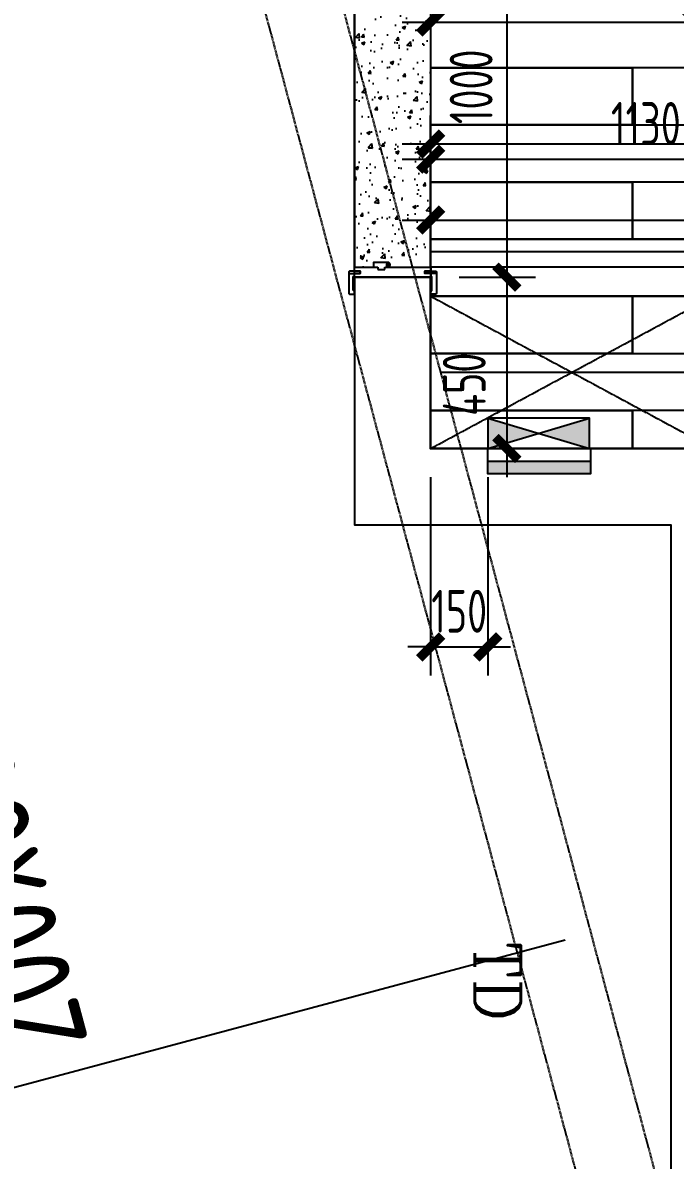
# Model space of a CAD drawing. Header units: millimetres. Extents: x 101598 to 258742, y -131098 to 15111.
# Drawn here: x 242144 to 243857, y -93199 to -90212 of the extents above; entities that cross this region are included whole.
import ezdxf
from ezdxf.enums import TextEntityAlignment as Align
from ezdxf.xclip import XClip

# ---------------------------------------------------------------- set-up
doc = ezdxf.new("R2010")
doc.units = ezdxf.units.MM
doc.header["$LTSCALE"] = 10
doc.header["$XCLIPFRAME"] = 2
doc.linetypes.add('DASH', pattern=[0.35, 0.25, -0.1])
doc.linetypes.add('HIDDEN2', pattern=[0.1875, 0.125, -0.0625])
doc.layers.get('DEFPOINTS').update_dxf_attribs({"color": 251})
for name, color, linetype in [('Z-C天-CEIL', 1, 'Continuous'), ('Z-C天-LITEDIM', 1, 'Continuous'), ('Z-E平-EQUIP-照明DIM', 1, 'Continuous'), ('Z-E平-EQUIP-通讯', 3, 'Continuous'), ('Z-E平-EQUIP弱电箱', 3, 'Continuous'), ('Z-E平-EQUIP强电箱', 3, 'Continuous'), ('Z-F平-FLOOR1', 8, 'Continuous'), ('Z-F平-FLOOR2-HATCH', 8, 'Continuous'), ('Z-P平-DOOR1', 2, 'Continuous'), ('Z-P平-DOOR2', 2, 'Continuous'), ('Z-P平-WALL1', 5, 'Continuous'), ('Z-P平-WALLDIM', 1, 'Continuous'), ('Z-梁图', 2, 'Continuous')]:
    doc.layers.add(name, color=color, linetype=linetype)
doc.layers.add('Z-P平-FURN1', color=3, linetype='HIDDEN2', lineweight=0)
doc.styles.add('$_TCH_LABEL', font='COMPLEX', dxfattribs={"bigfont": 'GBCBIG'})
doc.styles.add('_TCH_LABEL', font='COMPLEX', dxfattribs={"bigfont": 'GBCBIG'})
doc.styles.add('MD(DimT)', font='ARCHS.SHX', dxfattribs={"width": 0.8, "bigfont": 'hza.shx'})
doc.styles.add('TSSD2', font='tssdeng2.shx', dxfattribs={"width": 0.8, "bigfont": 'fstxt.shx'})
doc.dimstyles.new('MD-DIM_75', dxfattribs={"dimscale": 75, "dimtxt": 1.5, "dimasz": 0.8, "dimexe": 1, "dimexo": 1, "dimgap": 0.5, "dimtad": 1, "dimdec": 0, "dimzin": 0, "dimdsep": 46, "dimtxsty": 'MD(DimT)', "dimblk": 'ARCHTICK', "dimcen": 0.09, "dimdle": 1, "dimclrd": 1, "dimclre": 1, "dimclrt": 2, "dimadec": 0, "dimazin": 0, "dimtfac": 1, "dimtdec": 0, "dimtix": 1, "dimtmove": 2, "dimatfit": 3, "dimldrblk": 'ARCHTICK', "dimfxl": 8, "dimfxlon": 1, "dimtolj": 1, "dimtzin": 0, "dimarcsym": 0})

# ---------------------------------------------------------------- blocks, each defined once
blk = doc.blocks.new('TYRTYRE')
at = {"layer": 'Z-梁图', "linetype": 'DASH'}
for p, q in [((260319, -94515.6), (258730.9, -88588.9)), ((260518.9, -94488.9), (258938, -88588.9)), ((267324.3, -91488.9), (259715.1, -91488.9)), ((267377.9, -91688.9), (259768.6, -91688.9))]:
    blk.add_line(p, q, dxfattribs=at)
blk = doc.blocks.new('TYRYE')
at = {"layer": 'DEFPOINTS'}
blk.add_line((258192.2, -93474.7), (260041.9, -92979.1), dxfattribs=at)
at = {"layer": 'DEFPOINTS', "style": 'TSSD2', "width": 0.7}
blk.add_text('200x600', height=300, rotation=104.9999, dxfattribs=at).set_placement((258792, -93247.9))
blk = doc.blocks.new('_ArchTick')
at = {"color": 0, "linetype": 'ByBlock', "const_width": 0.4}
blk.add_lwpolyline([(-0.5, -0.5), (0.5, 0.5)], dxfattribs=at)
blk = doc.blocks.new('*D192')
at = {"layer": 'DEFPOINTS', "color": 0, "transparency": 16777216}
for p in [(243215.2, -90010.1), (245695.4, -90010.1), (245695.4, -90210.1)]:
    blk.add_point(p, dxfattribs=at)
at = {"layer": 'Z-P平-WALLDIM', "color": 1, "lineweight": -2, "transparency": 16777216}
for p, q in [((243215.2, -90085.1), (243215.2, -90285.1)), ((245695.4, -90085.1), (245695.4, -90285.1)), ((243140.2, -90210.1), (245770.4, -90210.1))]:
    blk.add_line(p, q, dxfattribs=at)
at = {"layer": 'Z-P平-WALLDIM', "color": 1, "lineweight": -2, "transparency": 16777216, "xscale": 60, "yscale": 60, "zscale": 60, "rotation": 180}
blk.add_blockref('_ArchTick', (243215.2, -90210.1), dxfattribs=at)
at = {"layer": 'Z-P平-WALLDIM', "color": 1, "lineweight": -2, "transparency": 16777216, "xscale": 60, "yscale": 60, "zscale": 60}
blk.add_blockref('_ArchTick', (245695.4, -90210.1), dxfattribs=at)
at = {"layer": 'Z-P平-WALLDIM', "color": 2, "transparency": 16777216, "insert": (244455.3, -90116.3), "char_height": 112.5, "attachment_point": 5, "style": 'MD(DimT)'}
blk.add_mtext('\\A1;2480', dxfattribs=at)
blk = doc.blocks.new('*D193')
at = {"layer": 'DEFPOINTS', "color": 0, "transparency": 16777216}
for p in [(245440.5, -90730.1), (243215.2, -90930.1), (245440.5, -90930.1)]:
    blk.add_point(p, dxfattribs=at)
at = {"layer": 'Z-P平-WALLDIM', "color": 1, "lineweight": -2, "transparency": 16777216}
for p, q in [((243215.2, -90855.1), (243215.2, -90655.1)), ((245440.5, -90855.1), (245440.5, -90655.1)), ((243140.2, -90730.1), (245515.5, -90730.1))]:
    blk.add_line(p, q, dxfattribs=at)
at = {"layer": 'Z-P平-WALLDIM', "color": 1, "lineweight": -2, "transparency": 16777216, "xscale": 60, "yscale": 60, "zscale": 60, "rotation": 180}
blk.add_blockref('_ArchTick', (243215.2, -90730.1), dxfattribs=at)
at = {"layer": 'Z-P平-WALLDIM', "color": 1, "lineweight": -2, "transparency": 16777216, "xscale": 60, "yscale": 60, "zscale": 60}
blk.add_blockref('_ArchTick', (245440.5, -90730.1), dxfattribs=at)
at = {"layer": 'Z-P平-WALLDIM', "color": 2, "transparency": 16777216, "insert": (244327.9, -90636.3), "char_height": 112.5, "attachment_point": 5, "style": 'MD(DimT)'}
blk.add_mtext('\\A1;2225', dxfattribs=at)
blk = doc.blocks.new('*D197')
at = {"layer": 'DEFPOINTS', "color": 0, "transparency": 16777216}
for p in [(250105.5, -90530.1), (243215.2, -90730.1), (250105.5, -90705.1)]:
    blk.add_point(p, dxfattribs=at)
at = {"layer": 'Z-P平-WALLDIM', "color": 1, "lineweight": -2, "transparency": 16777216}
for p, q in [((243215.2, -90655.1), (243215.2, -90455.1)), ((250105.5, -90630.1), (250105.5, -90455.1)), ((243140.2, -90530.1), (250180.5, -90530.1))]:
    blk.add_line(p, q, dxfattribs=at)
at = {"layer": 'Z-P平-WALLDIM', "color": 1, "lineweight": -2, "transparency": 16777216, "xscale": 60, "yscale": 60, "zscale": 60, "rotation": 180}
blk.add_blockref('_ArchTick', (243215.2, -90530.1), dxfattribs=at)
at = {"layer": 'Z-P平-WALLDIM', "color": 1, "lineweight": -2, "transparency": 16777216, "xscale": 60, "yscale": 60, "zscale": 60}
blk.add_blockref('_ArchTick', (250105.5, -90530.1), dxfattribs=at)
at = {"layer": 'Z-P平-WALLDIM', "color": 2, "transparency": 16777216, "insert": (246660.4, -90436.3), "char_height": 112.5, "attachment_point": 5, "style": 'MD(DimT)'}
blk.add_mtext('\\A1;6890', dxfattribs=at)
blk = doc.blocks.new('*D200')
at = {"layer": 'DEFPOINTS', "color": 0, "transparency": 16777216}
for p in [(243215.2, -89880.1), (243215.2, -90880.1), (243415.2, -90880.1)]:
    blk.add_point(p, dxfattribs=at)
at = {"layer": 'Z-P平-WALLDIM', "color": 1, "lineweight": -2, "transparency": 16777216}
for p, q in [((243415.2, -89805.1), (243415.2, -90955.1)), ((243290.2, -89880.1), (243490.2, -89880.1)), ((243290.2, -90880.1), (243490.2, -90880.1))]:
    blk.add_line(p, q, dxfattribs=at)
at = {"layer": 'Z-P平-WALLDIM', "color": 1, "lineweight": -2, "transparency": 16777216, "xscale": 60, "yscale": 60, "zscale": 60}
for p, rotation in [((243415.2, -89880.1), 90), ((243415.2, -90880.1), 270)]:
    blk.add_blockref('_ArchTick', p, dxfattribs=dict(at, rotation=rotation))
at = {"layer": 'Z-P平-WALLDIM', "color": 2, "transparency": 16777216, "insert": (243321.5, -90380.1), "char_height": 112.5, "attachment_point": 5, "rotation": 90, "style": 'MD(DimT)'}
blk.add_mtext('\\A1;1000', dxfattribs=at)
blk = doc.blocks.new('*D201')
at = {"layer": 'DEFPOINTS', "color": 0, "transparency": 16777216}
for p in [(243215.2, -90880.1), (243215.2, -91330.1), (243415.2, -91330.1)]:
    blk.add_point(p, dxfattribs=at)
at = {"layer": 'Z-P平-WALLDIM', "color": 1, "lineweight": -2, "transparency": 16777216}
for p, q in [((243415.2, -90805.1), (243415.2, -91405.1)), ((243290.2, -90880.1), (243490.2, -90880.1)), ((243290.2, -91330.1), (243490.2, -91330.1))]:
    blk.add_line(p, q, dxfattribs=at)
at = {"layer": 'Z-P平-WALLDIM', "color": 1, "lineweight": -2, "transparency": 16777216, "xscale": 60, "yscale": 60, "zscale": 60}
for p, rotation in [((243415.2, -90880.1), 90), ((243415.2, -91330.1), 270)]:
    blk.add_blockref('_ArchTick', p, dxfattribs=dict(at, rotation=rotation))
at = {"layer": 'Z-P平-WALLDIM', "color": 2, "transparency": 16777216, "insert": (243303.6, -91161.3), "char_height": 112.5, "attachment_point": 5, "rotation": 90, "style": 'MD(DimT)'}
blk.add_mtext('\\A1;450', dxfattribs=at)
blk = doc.blocks.new('*D246')
at = {"layer": 'DEFPOINTS', "color": 0, "transparency": 16777216}
for p in [(243215.2, -90370.1), (244345.3, -90370.1), (244345.3, -90570.1)]:
    blk.add_point(p, dxfattribs=at)
at = {"layer": 'Z-C天-LITEDIM', "color": 1, "lineweight": -2, "transparency": 16777216}
for p, q in [((243215.2, -90445.1), (243215.2, -90645.1)), ((244345.3, -90445.1), (244345.3, -90645.1)), ((243140.2, -90570.1), (244420.3, -90570.1))]:
    blk.add_line(p, q, dxfattribs=at)
at = {"layer": 'Z-C天-LITEDIM', "color": 1, "lineweight": -2, "transparency": 16777216, "xscale": 60, "yscale": 60, "zscale": 60, "rotation": 180}
blk.add_blockref('_ArchTick', (243215.2, -90570.1), dxfattribs=at)
at = {"layer": 'Z-C天-LITEDIM', "color": 1, "lineweight": -2, "transparency": 16777216, "xscale": 60, "yscale": 60, "zscale": 60}
blk.add_blockref('_ArchTick', (244345.3, -90570.1), dxfattribs=at)
at = {"layer": 'Z-C天-LITEDIM', "color": 2, "transparency": 16777216, "insert": (243780.3, -90476.3), "char_height": 112.5, "attachment_point": 5, "style": 'MD(DimT)'}
blk.add_mtext('\\A1;1130', dxfattribs=at)
blk = doc.blocks.new('134H户型$0$dianhuachazuo')
for p, q in [((-2, 1.996), (-2, 3.996)), ((2, 3.996), (2, 1.996)), ((2, 1.996), (-2, 1.996)), ((0, 1.998), (0, 0))]:
    blk.add_line(p, q)
for p in [(-2, 3.996), (2, 3.996), (0, 1.996)]:
    blk.add_point(p)
at = {"style": '$_TCH_LABEL', "flags": 8}
blk.add_attdef('$TEXT$', text='', height=1.6, dxfattribs=at).set_placement((0, 3.996), align=Align.MIDDLE_CENTER)
blk = doc.blocks.new('*U267')
blk.add_point((0, 0))
at = {"layer": 'Z-E平-EQUIP-通讯'}
ref = blk.add_blockref('134H户型$0$dianhuachazuo', (0, 0), dxfattribs=at)
ref.add_attrib('$TEXT$', 'TD', dxfattribs={"layer": '0', "height": 1.6, "style": '_TCH_LABEL'}).set_placement((0, -10.004), align=Align.BOTTOM_CENTER)
at = {"style": '_TCH_LABEL', "flags": 9}
blk.add_attdef('A', (0, 0), '', height=0.00008, dxfattribs=at)
blk = doc.blocks.new('A$C5145194D')
at = {"linetype": 'Continuous'}
for p, q in [((10, 754.9), (10, 814)), ((13.3, 754.9), (13.3, 814)), ((46.1, 761.5), (46.1, 807.4)), ((46.1, 807.4), (50, 807.4)), ((93.9, 807.4), (90, 807.4)), ((93.9, 761.5), (93.9, 807.4)), ((126.7, 754.9), (126.7, 814)), ((130, 754.9), (130, 814)), ((140, 784.4), (0, 784.4)), ((46.1, 761.5), (50, 761.5)), ((93.9, 761.5), (90, 761.5))]:
    blk.add_line(p, q, dxfattribs=at)
blk.add_lwpolyline([(50, 0), (90, 0), (90, 903), (50, 903)], close=True)
at = {"color": 8, "linetype": 'HIDDEN2'}
blk.add_arc((44.4, -14.8), 918.9, 1.0146, 87.1563, dxfattribs=at)
at = {"linetype": 'Continuous'}
for centre, start, end in [((-56.8, 576.5), 65.3581, 74.2926), ((196.8, 576.5), 105.7074, 114.6419), ((-56.8, 992.4), 285.7074, 294.6419), ((196.8, 992.4), 245.3581, 254.2926)]:
    blk.add_arc(centre, 246.7, start, end, dxfattribs=at)
blk = doc.blocks.new('A$C67185122')
blk.add_hatch(color=256).paths.add_polyline_path([(124.7, 1), (124.7, 5.4), (130.8, 5.4), (130.8, 8.6), (124.7, 8.6), (124.7, 13.1, 0.563723)])
for p, q in [((15, 39.1), (215, 39.1)), ((15, 39.1), (215, 39.1)), ((15, 29.7), (15, 39.1)), ((215, 39.1), (15, 39.1)), ((215, 39.1), (215, 29.7)), ((15, 29.7), (31.1, 29.7)), ((15, 13.1), (15, 23.1)), ((15, 23.1), (31.1, 23.1)), ((125.9, 13.1), (15, 13.1)), ((31.1, 23.1), (31.1, 29.7)), ((135.8, 13.1), (127, 13.1)), ((153.8, 19.1), (135.8, 19.1)), ((135.8, 19.1), (135.8, 13.1)), ((153.8, 13.1), (153.8, 19.1)), ((215, 13.1), (153.8, 13.1)), ((199, 29.7), (199, 23.1)), ((199, 29.7), (215, 29.7)), ((199, 23.1), (215, 23.1)), ((215, 23.1), (215, 13.1))]:
    blk.add_line(p, q)
for points in [[(0, 29.6), (30.1, 29.6), (30.1, 23.5), (2, 23.5), (0, 25.5), (0, 81.7), (2, 83.7), (15, 83.7), (15, 76.7), (12, 73.7), (12, 38.6), (15, 35.6), (15, 29.6)], [(230.1, 29.6), (200, 29.6), (200, 23.5), (228.1, 23.5), (230.1, 25.5), (230.1, 81.7), (228.1, 83.7), (215, 83.7), (215, 76.7), (218.1, 73.7), (218.1, 38.6), (215, 35.6), (215, 29.6)], [(127, 13.1), (124.7, 13.1)]]:
    blk.add_lwpolyline(points)
blk.add_lwpolyline([(124.7, 1), (124.7, 5.4), (130.8, 5.4), (130.8, 8.6), (124.7, 8.6), (124.7, 13.1, 0.563723), (124.7, 1), (164.9, 1), (164.9, 13.1)], format="xyb")
blk = doc.blocks.new('*D315')
at = {"layer": 'DEFPOINTS', "color": 0, "transparency": 16777216}
for p in [(243215.2, -91330.2), (243365.2, -91330.2), (243365.2, -91851.2, 0)]:
    blk.add_point(p, dxfattribs=at)
at = {"layer": 'Z-E平-EQUIP-照明DIM', "color": 1, "lineweight": -2, "transparency": 16777216}
for p, q in [((243215.2, -91405.2, 0), (243215.2, -91926.2, 0)), ((243365.2, -91405.2, 0), (243365.2, -91926.2, 0)), ((243215.2, -91851.2, 0), (243155.2, -91851.2, 0)), ((243215.2, -91851.2, 0), (243365.2, -91851.2, 0)), ((243365.2, -91851.2, 0), (243425.2, -91851.2, 0))]:
    blk.add_line(p, q, dxfattribs=at)
at = {"layer": 'Z-E平-EQUIP-照明DIM', "color": 1, "lineweight": -2, "transparency": 16777216, "xscale": 60, "yscale": 60, "zscale": 60}
blk.add_blockref('_ArchTick', (243215.2, -91851.2, 0), dxfattribs=at)
at = {"layer": 'Z-E平-EQUIP-照明DIM', "color": 1, "lineweight": -2, "transparency": 16777216, "xscale": 60, "yscale": 60, "zscale": 60, "rotation": 180}
blk.add_blockref('_ArchTick', (243365.2, -91851.2, 0), dxfattribs=at)
at = {"layer": 'Z-E平-EQUIP-照明DIM', "color": 2, "transparency": 16777216, "insert": (243290.2, -91757.5, 0), "char_height": 112.5, "attachment_point": 5, "style": 'MD(DimT)'}
blk.add_mtext('\\A1;150', dxfattribs=at)
blk = doc.blocks.new('*U52')
h = blk.add_hatch(color=256)
h.dxf.hatch_style = 1
h.paths.add_polyline_path([(405, 0), (405, 50), (0, 50), (0, 0)])
blk.add_lwpolyline([(0, 100), (405, 100), (405, 0), (0, 0)], close=True)
blk.add_lwpolyline([(0, 50), (405, 50)])
blk = doc.blocks.new('*U53')
h = blk.add_hatch(color=256)
h.dxf.hatch_style = 1
h.paths.add_polyline_path([(255720.1, -124385.1), (255520.1, -124325.1), (255520.1, -124445.1)])
h = blk.add_hatch(color=256)
h.dxf.hatch_style = 1
h.paths.add_polyline_path([(255920.1, -124445.1), (255920.1, -124325.1), (255720.1, -124385.1)])
blk.add_lwpolyline([(255520.1, -124445.1), (255920.1, -124445.1), (255920.1, -124325.1), (255520.1, -124325.1)], close=True)
for points in [[(255520.1, -124445.1), (255920.1, -124325.1)], [(255520.1, -124325.1), (255920.1, -124445.1)]]:
    blk.add_lwpolyline(points)
blk = doc.blocks.new('A$C076F60D2')
at = {"color": 8}
blk.add_line((600, -150), (600, 0), dxfattribs=at)
for points in [[(0, -900), (150, -900), (150, 0), (0, 0)], [(300, -900), (450, -900), (450, 0), (300, 0)]]:
    blk.add_lwpolyline(points, close=True, dxfattribs=at)
for points in [[(300, -900), (300, -150), (150, -150), (150, -900)], [(600, -900), (600, -150), (450, -150), (450, -900)]]:
    blk.add_lwpolyline(points, dxfattribs=at)
blk = doc.blocks.new('A$C57FE0F12')
at = {"color": 8}
blk.add_line((5530.4, -100), (5380.4, -100), dxfattribs=at)
for points in [[(5380.4, 500), (4630.4, 500), (4630.4, 350), (5380.4, 350)], [(5380.4, 200), (4630.4, 200), (4630.4, 50), (5380.4, 50)], [(5380.4, -100), (4630.4, -100), (4630.4, -250), (5380.4, -250)], [(5380.4, -400), (4630.4, -400), (4630.4, -550), (5380.4, -550)]]:
    blk.add_lwpolyline(points, dxfattribs=at)
for points in [[(5380.4, 200), (5380.4, 350), (4480.4, 350), (4480.4, 200)], [(6280.4, 200), (6280.4, 350), (5380.4, 350), (5380.4, 200)], [(5380.4, -100), (5380.4, 50), (4480.4, 50), (4480.4, -100)], [(6280.4, -100), (6280.4, 50), (5380.4, 50), (5380.4, -100)], [(5380.4, -400), (5380.4, -250), (4480.4, -250), (4480.4, -400)], [(6280.4, -400), (6280.4, -250), (5380.4, -250), (5380.4, -400)], [(5380.4, -700), (5380.4, -550), (4480.4, -550), (4480.4, -700)], [(6280.4, -700), (6280.4, -550), (5380.4, -550), (5380.4, -700)]]:
    blk.add_lwpolyline(points, close=True, dxfattribs=at)
at = {"rotation": 90}
for p in [(4480.4, -100), (5380.4, -100), (4480.4, -700), (5380.4, -700)]:
    blk.add_blockref('A$C076F60D2', p, dxfattribs=at)

msp = doc.modelspace()

# ---------------------------------------------------------------- hatches: boundary and pattern name
at = {"layer": 'Z-F平-FLOOR2-HATCH'}
h = msp.add_hatch(dxfattribs=at)
h.set_pattern_fill('AR-CONC', color=8, scale=0.5, style=0)
h.paths.add_polyline_path([(243215.2, -89906.4), (243105.6, -89906.4, -0.563723), (243105.6, -89918.5), (243065.4, -89918.5), (243065.4, -89906.4), (243015.2, -89906.4), (243015.2, -90854.3), (243065.4, -90854.3), (243065.4, -90842.2), (243105.6, -90842.2, -0.563723), (243105.6, -90854.3), (243215.2, -90854.3)])

# ---------------------------------------------------------------- linework, layer by layer
at = {"layer": 'Z-C天-CEIL', "color": 8, "linetype": 'DASH'}
for p, q in [((243215.2, -91330.2), (243956.7, -90930.1)), ((243215.2, -90930.1), (243956.7, -91330.2))]:
    msp.add_line(p, q, dxfattribs=at)
at = {"layer": 'Z-C天-CEIL'}
for points in [[(243015.2, -89880.1), (243215.2, -89880.1), (243215.2, -90880.1), (243015.2, -90880.1)], [(243215.2, -90930.1), (245439.5, -90930.1), (245439.5, -91330.5), (243215.2, -91330.5)]]:
    msp.add_lwpolyline(points, close=True, dxfattribs=at)
at = {"layer": 'Z-F平-FLOOR1', "color": 1}
for p, q in [((243015.2, -89856.1), (243015.2, -90854)), ((243015.2, -89856.1), (243015.2, -90854)), ((243215.2, -89856.1), (243215.2, -90854)), ((243215.2, -89856.1), (243215.2, -90854))]:
    msp.add_line(p, q, dxfattribs=at)
at = {"layer": 'Z-P平-FURN1', "color": 8, "linetype": 'HIDDEN2'}
for p, q in [((243956.7, -90930.1), (243215.2, -91330.1)), ((243956.7, -91330.2), (243215.2, -90930.1))]:
    msp.add_line(p, q, dxfattribs=at)
at = {"layer": 'Z-P平-FURN1', "linetype": 'ByBlock'}
msp.add_lwpolyline([(245439.5, -90930.1), (243215.2, -90930.1), (243215.2, -91330.2), (245439.5, -91330.2)], close=True, dxfattribs=at)
at = {"layer": 'Z-P平-WALL1'}
msp.add_lwpolyline([(246569.5, -91080.1), (246569.5, -90930.1), (245439.5, -90930.1), (245439.5, -91330.5), (243945.9, -91330.1), (243945.9, -91330.1), (243215.2, -91330.1), (243215.2, -90880.1), (243015.2, -90880.1), (243015.2, -91530.1), (243845.9, -91530.1), (243845.9, -94830.1)], dxfattribs=at)

# ---------------------------------------------------------------- block references
at = {"layer": 'Z-E平-EQUIP-通讯', "color": 2, "xscale": 75, "yscale": 75, "zscale": 75, "rotation": 270}
msp.add_blockref('*U267', (244045.9, -92730), dxfattribs=at)
at = {"layer": 'Z-E平-EQUIP弱电箱', "xscale": 0.6666666666666666, "yscale": 0.6666666666666666, "zscale": 0.6666666666666666}
msp.add_blockref('*U53', (73018.5, -8366.8), dxfattribs=at)
at = {"layer": 'Z-E平-EQUIP强电箱', "xscale": 0.6666666666666666, "yscale": 0.6666666666666666, "zscale": 0.6666666666666666}
msp.add_blockref('*U52', (243365.2, -91396.8), dxfattribs=at)
at = {"layer": 'Z-F平-FLOOR2-HATCH'}
ref = msp.add_blockref('A$C57FE0F12', (238365, -90680.1), dxfattribs=at)
XClip(ref).set_block_clipping_path([(4850.2586946878, -649.9982653599), (4850.258694691, 870.0023658263), (7330.4142754963, 870.0023658214), (7330.4142754995, 2450.0017346402), (11967.9788845563, 2450.0017128248), (12436.8896492318, 700.0017346326), (11740.4762724288, 700.0017346336), (11740.4762724274, -250.0012082988), (9604.4925151633, -250.0011941481), (9604.4925151633, -1349.9982653824), (9124.491669325, -1349.9982653824), (9124.4916693248, -1339.9982653814), (8324.4916692167, -1339.9982653814), (8324.4916692167, -1349.9982653811), (8204.4904334117, -1349.998265381), (8204.4904334131, -249.9982653661), (7074.4904329389, -249.9982653646), (7074.3707819836, -650.4445024694), (4850.2586946878, -650.4445024646)])
at = {"layer": 'Z-P平-DOOR1', "color": 155, "xscale": -1.037946881512903, "yscale": 1.037946881512903, "zscale": 1.037946881512903, "rotation": 270}
msp.add_blockref('A$C5145194D', (243215.2, -90905.9), dxfattribs=at)
at = {"layer": 'Z-P平-DOOR2', "rotation": 180}
msp.add_blockref('A$C67185122', (243230.3, -90840.9), dxfattribs=at)
at = {"layer": 'Z-P平-WALLDIM'}
msp.add_blockref('TYRYE', (-16473.1, 358.8), dxfattribs=at)
at = {"layer": 'Z-梁图', "linetype": 'DASH'}
msp.add_blockref('TYRTYRE', (-16473.1, 358.8), dxfattribs=at)

# ---------------------------------------------------------------- dimensions: what is measured, and where the dimension line sits
at = {"layer": 'Z-C天-LITEDIM'}
dim = msp.add_linear_dim(base=(244345.3, -90570.1), p1=(243215.2, -90370.1), p2=(244345.3, -90370.1), dimstyle='MD-DIM_75', dxfattribs=at)
dim.commit()
dim.dimension.update_dxf_attribs({"geometry": '*D246', "text_midpoint": (243780.3, -90476.3)})
at = {"layer": 'Z-E平-EQUIP-照明DIM'}
dim = msp.add_aligned_dim(p1=(243215.2, -91330.2), p2=(243365.2, -91330.2), distance=-521.1, dimstyle='MD-DIM_75', dxfattribs=at)
dim.commit()
dim.dimension.update_dxf_attribs({"geometry": '*D315', "text_midpoint": (243290.2, -91757.5, 0)})
at = {"layer": 'Z-P平-WALLDIM'}
dim = msp.add_linear_dim(base=(243415.2, -90880.1), p1=(243215.2, -89880.1), p2=(243215.2, -90880.1), angle=90, dimstyle='MD-DIM_75', dxfattribs=at)
dim.commit()
dim.dimension.update_dxf_attribs({"geometry": '*D200', "text_midpoint": (243321.5, -90380.1)})
for base, p1, p2, picture, middle in [((245695.4, -90210.1), (243215.2, -90010.1), (245695.4, -90010.1), '*D192', (244455.3, -90116.3)), ((250105.5, -90530.1), (243215.2, -90730.1), (250105.5, -90705.1), '*D197', (246660.4, -90436.3)), ((245440.5, -90730.1), (243215.2, -90930.1), (245440.5, -90930.1), '*D193', (244327.9, -90636.3))]:
    dim = msp.add_linear_dim(base=base, p1=p1, p2=p2, dimstyle='MD-DIM_75', dxfattribs=at)
    dim.commit()
    dim.dimension.update_dxf_attribs({"geometry": picture, "text_midpoint": middle})
dim = msp.add_linear_dim(base=(243415.2, -91330.1), p1=(243215.2, -90880.1), p2=(243215.2, -91330.1), angle=90, dimstyle='MD-DIM_75', dxfattribs=at)
dim.commit()
dim.dimension.update_dxf_attribs({"geometry": '*D201', "text_midpoint": (243303.6, -91161.3), "dimtype": 160})

doc.saveas('drawing.dxf')
